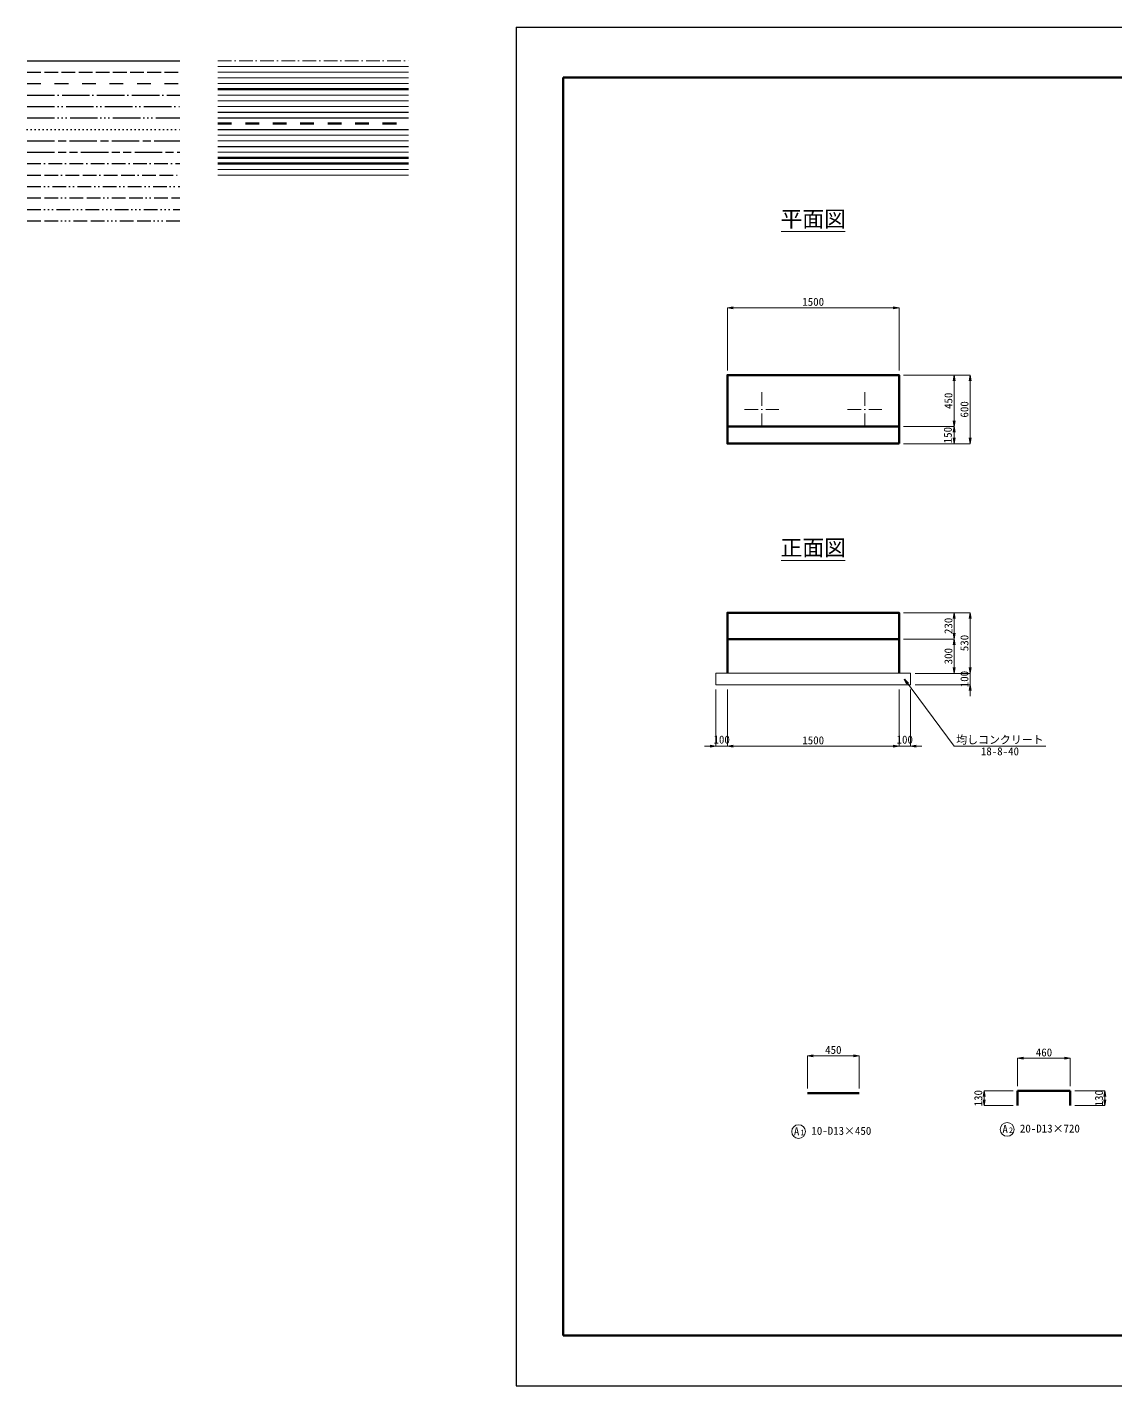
# Model space of a CAD drawing. Header units: millimetres. Extents: x 54053 to 75147, y -5060 to 6820.
# Drawn here: x 54053 to 63568, y -5060 to 6820 of the extents above; entities that cross this region are included whole.
import ezdxf
from ezdxf.enums import TextEntityAlignment as Align

# ---------------------------------------------------------------- set-up
doc = ezdxf.new("R2010")
doc.units = ezdxf.units.MM
doc.header["$LTSCALE"] = 20
doc.header["$PDSIZE"] = 300
for name, pattern in [('SXF_一点二短鎖線', [16.75, 6, -1.5, 6, -1.5, 0.25, -1.5]), ('SXF_一点短鎖線', [9.25, 6, -1.5, 0.25, -1.5]), ('SXF_一点鎖線', [18.5, 12, -1.5, 3.5, -1.5]), ('SXF_一点長鎖線', [15.25, 12, -1.5, 0.25, -1.5]), ('SXF_三点二短鎖線', [20.25, 6, -1.5, 6, -1.5, 0.25, -1.5, 0.25, -1.5, 0.25, -1.5]), ('SXF_三点短鎖線', [12.75, 6, -1.5, 0.25, -1.5, 0.25, -1.5, 0.25, -1.5]), ('SXF_三点長鎖線', [18.75, 12, -1.5, 0.25, -1.5, 0.25, -1.5, 0.25, -1.5]), ('SXF_二点二短鎖線', [18.5, 6, -1.5, 6, -1.5, 0.25, -1.5, 0.25, -1.5]), ('SXF_二点短鎖線', [11, 6, -1.5, 0.25, -1.5, 0.25, -1.5]), ('SXF_二点鎖線', [23.5, 12, -1.5, 3.5, -1.5, 3.5, -1.5]), ('SXF_二点長鎖線', [17, 12, -1.5, 0.25, -1.5, 0.25, -1.5]), ('SXF_点線', [1.75, 0.25, -1.5]), ('SXF_破線', [7.5, 6, -1.5]), ('SXF_跳び破線', [12, 6, -6])]:
    doc.linetypes.add(name, pattern=pattern)
doc.layers.get('Defpoints').update_dxf_attribs({"color": 151})
for name, color, linetype, lineweight in [('D-BMK', 2, 'SXF_一点短鎖線', 13), ('D-BMK-HTXT', 7, 'Continuous', 13), ('D-BMK-TXT', 7, 'Continuous', 13), ('D-DOC', 7, 'Continuous', 13), ('D-ORD', 7, 'Continuous', 13), ('D-STR', 1, 'Continuous', 50), ('D-STR-DIM', 7, 'Continuous', 13), ('D-STR-HTXT', 7, 'Continuous', 13), ('D-STR-STR1', 2, 'Continuous', 13), ('D-STR-STR2', 6, 'Continuous', 25), ('D-STR-STR3', 4, 'Continuous', 25), ('D-STR-STR4', 1, 'SXF_跳び破線', 50), ('D-STR-STR5', 6, 'Continuous', 25), ('D-STR-STR6', 7, 'Continuous', 13), ('D-STR-STR7', 3, 'Continuous', 13), ('D-STR-STRA', 1, 'Continuous', 25), ('D-STR-TXT', 7, 'Continuous', 13), ('D-TTL', 2, 'Continuous', 140), ('D-TTL-FRAM', 2, 'Continuous', 50), ('D-TTL-LINE', 7, 'Continuous', 13), ('D-TTL-TXT', 7, 'Continuous', 13)]:
    doc.layers.add(name, color=color, linetype=linetype, lineweight=lineweight)
doc.styles.add('MS ゴシック', font='MS Gothic.ttf')
doc.dimstyles.new('DIM-20', dxfattribs={"dimscale": 20, "dimtxt": 3.5, "dimasz": 2.5, "dimexe": 0, "dimexo": 2, "dimgap": 0.8, "dimtad": 1, "dimdec": 0, "dimzin": 0, "dimdsep": 46, "dimtxsty": 'MS ゴシック', "dimblk": 'OPEN', "dimcen": 0.1, "dimaunit": 1, "dimadec": 4, "dimazin": 0, "dimtfac": 1, "dimtdec": 0, "dimtmove": 2, "dimatfit": 3, "dimldrblk": 'OPEN', "dimfxl": 1, "dimtolj": 1, "dimtzin": 0, "dimlwd": -1, "dimlwe": -1, "dimarcsym": 2})
doc.dimstyles.new('DIM-20-F', dxfattribs={"dimscale": 20, "dimtxt": 3.5, "dimasz": 2.5, "dimexe": 0, "dimexo": 2, "dimgap": 0.8, "dimtad": 1, "dimdec": 0, "dimzin": 0, "dimdsep": 46, "dimtxsty": 'MS ゴシック', "dimblk": 'OPEN', "dimcen": 0.1, "dimclrd": 256, "dimclre": 256, "dimclrt": 256, "dimaunit": 1, "dimadec": 4, "dimazin": 0, "dimtfac": 1, "dimtdec": 0, "dimtmove": 2, "dimatfit": 3, "dimldrblk": 'OPEN', "dimfxl": 1, "dimtolj": 1, "dimtzin": 0, "dimlwd": -1, "dimlwe": -1, "dimarcsym": 2})

# ---------------------------------------------------------------- blocks, each defined once
blk = doc.blocks.new('_Open')
at = {"color": 0, "linetype": 'ByBlock', "lineweight": -2}
for p, q in [((-1, 0.17), (0, 0)), ((-1, -0.17), (0, 0)), ((0, 0), (-1, 0))]:
    blk.add_line(p, q, dxfattribs=at)
blk = doc.blocks.new('*D137')
at = {"layer": 'D-STR-DIM', "color": 0, "transparency": 16777216}
for p, q in [((60173, 3818), (60173, 4367)), ((60223, 4367), (61623, 4367)), ((61673, 3818), (61673, 4367))]:
    blk.add_line(p, q, dxfattribs=at)
at = {"layer": 'Defpoints', "color": 0, "transparency": 16777216}
for p in [(61673, 4367), (60173, 3778, 354000), (61673, 3778, 354000)]:
    blk.add_point(p, dxfattribs=at)
at = {"layer": 'D-STR-DIM', "color": 0, "transparency": 16777216, "xscale": 50, "yscale": 50, "zscale": 50, "rotation": 180}
blk.add_blockref('_Open', (60173, 4367), dxfattribs=at)
at = {"layer": 'D-STR-DIM', "color": 0, "transparency": 16777216, "xscale": 50, "yscale": 50, "zscale": 50}
blk.add_blockref('_Open', (61673, 4367), dxfattribs=at)
at = {"layer": 'D-STR-DIM', "color": 0, "transparency": 16777216, "insert": (60923, 4418), "char_height": 70, "attachment_point": 5, "style": 'MS ゴシック'}
blk.add_mtext('\\A1;1500', dxfattribs=at)
blk = doc.blocks.new('*D138')
at = {"layer": 'D-STR-DIM', "color": 0, "transparency": 16777216}
for p, q in [((61713, 3778), (62296, 3778)), ((62296, 3728), (62296, 3228)), ((61713, 3178), (62296, 3178))]:
    blk.add_line(p, q, dxfattribs=at)
at = {"layer": 'Defpoints', "color": 0, "transparency": 16777216}
for p in [(61673, 3778, 354000), (61673, 3178, 354000), (62296, 3178)]:
    blk.add_point(p, dxfattribs=at)
at = {"layer": 'D-STR-DIM', "color": 0, "transparency": 16777216, "xscale": 50, "yscale": 50, "zscale": 50}
for p, rotation in [((62296, 3778), 90), ((62296, 3178), 270)]:
    blk.add_blockref('_Open', p, dxfattribs=dict(at, rotation=rotation))
at = {"layer": 'D-STR-DIM', "color": 0, "transparency": 16777216, "insert": (62245, 3478), "char_height": 70, "attachment_point": 5, "rotation": 90, "style": 'MS ゴシック'}
blk.add_mtext('\\A1;600', dxfattribs=at)
blk = doc.blocks.new('*D139')
at = {"layer": 'D-STR-DIM', "color": 0, "transparency": 16777216}
for p, q in [((61713, 3778), (62156, 3778)), ((62156, 3728), (62156, 3378)), ((61713, 3328), (62156, 3328))]:
    blk.add_line(p, q, dxfattribs=at)
at = {"layer": 'Defpoints', "color": 0, "transparency": 16777216}
for p in [(61673, 3778, 354000), (61673, 3328, 354000), (62156, 3328)]:
    blk.add_point(p, dxfattribs=at)
at = {"layer": 'D-STR-DIM', "color": 0, "transparency": 16777216, "xscale": 50, "yscale": 50, "zscale": 50}
for p, rotation in [((62156, 3778), 90), ((62156, 3328), 270)]:
    blk.add_blockref('_Open', p, dxfattribs=dict(at, rotation=rotation))
at = {"layer": 'D-STR-DIM', "color": 0, "transparency": 16777216, "insert": (62105, 3553), "char_height": 70, "attachment_point": 5, "rotation": 90, "style": 'MS ゴシック'}
blk.add_mtext('\\A1;450', dxfattribs=at)
blk = doc.blocks.new('*D140')
at = {"layer": 'D-STR-DIM', "color": 0, "transparency": 16777216}
for p, q in [((61713, 3328), (62156, 3328)), ((62156, 3278), (62156, 3228)), ((61713, 3178), (62156, 3178))]:
    blk.add_line(p, q, dxfattribs=at)
at = {"layer": 'Defpoints', "color": 0, "transparency": 16777216}
for p in [(61673, 3328, 354000), (61673, 3178, 354000), (62156, 3178)]:
    blk.add_point(p, dxfattribs=at)
at = {"layer": 'D-STR-DIM', "color": 0, "transparency": 16777216, "xscale": 50, "yscale": 50, "zscale": 50}
for p, rotation in [((62156, 3328), 90), ((62156, 3178), 270)]:
    blk.add_blockref('_Open', p, dxfattribs=dict(at, rotation=rotation))
at = {"layer": 'D-STR-DIM', "color": 0, "transparency": 16777216, "insert": (62100, 3253), "char_height": 70, "attachment_point": 5, "rotation": 90, "style": 'MS ゴシック'}
blk.add_mtext('\\A1;150', dxfattribs=at)
blk = doc.blocks.new('*D141')
at = {"layer": 'D-STR-DIM', "color": 0, "transparency": 16777216}
for p, q in [((61713, 1700), (62296, 1700)), ((62296, 1650), (62296, 1220)), ((61813, 1170), (62296, 1170))]:
    blk.add_line(p, q, dxfattribs=at)
at = {"layer": 'Defpoints', "color": 0, "transparency": 16777216}
for p in [(61673, 1700, 354000), (61773, 1170, 354000), (62296, 1170)]:
    blk.add_point(p, dxfattribs=at)
at = {"layer": 'D-STR-DIM', "color": 0, "transparency": 16777216, "xscale": 50, "yscale": 50, "zscale": 50}
for p, rotation in [((62296, 1700), 90), ((62296, 1170), 270)]:
    blk.add_blockref('_Open', p, dxfattribs=dict(at, rotation=rotation))
at = {"layer": 'D-STR-DIM', "color": 0, "transparency": 16777216, "insert": (62245, 1435), "char_height": 70, "attachment_point": 5, "rotation": 90, "style": 'MS ゴシック'}
blk.add_mtext('\\A1;530', dxfattribs=at)
blk = doc.blocks.new('*D142')
at = {"layer": 'D-STR-DIM', "color": 0, "transparency": 16777216}
for p, q in [((61713, 1700), (62156, 1700)), ((62156, 1650), (62156, 1520)), ((61713, 1470), (62156, 1470))]:
    blk.add_line(p, q, dxfattribs=at)
at = {"layer": 'Defpoints', "color": 0, "transparency": 16777216}
for p in [(61673, 1700, 354000), (61673, 1470, 354000), (62156, 1470)]:
    blk.add_point(p, dxfattribs=at)
at = {"layer": 'D-STR-DIM', "color": 0, "transparency": 16777216, "xscale": 50, "yscale": 50, "zscale": 50}
for p, rotation in [((62156, 1700), 90), ((62156, 1470), 270)]:
    blk.add_blockref('_Open', p, dxfattribs=dict(at, rotation=rotation))
at = {"layer": 'D-STR-DIM', "color": 0, "transparency": 16777216, "insert": (62105, 1585), "char_height": 70, "attachment_point": 5, "rotation": 90, "style": 'MS ゴシック'}
blk.add_mtext('\\A1;230', dxfattribs=at)
blk = doc.blocks.new('*D143')
at = {"layer": 'D-STR-DIM', "color": 0, "transparency": 16777216}
for p, q in [((61713, 1470), (62156, 1470)), ((62156, 1420), (62156, 1220)), ((61813, 1170), (62156, 1170))]:
    blk.add_line(p, q, dxfattribs=at)
at = {"layer": 'Defpoints', "color": 0, "transparency": 16777216}
for p in [(61673, 1470, 354000), (61773, 1170, 354000), (62156, 1170)]:
    blk.add_point(p, dxfattribs=at)
at = {"layer": 'D-STR-DIM', "color": 0, "transparency": 16777216, "xscale": 50, "yscale": 50, "zscale": 50}
for p, rotation in [((62156, 1470), 90), ((62156, 1170), 270)]:
    blk.add_blockref('_Open', p, dxfattribs=dict(at, rotation=rotation))
at = {"layer": 'D-STR-DIM', "color": 0, "transparency": 16777216, "insert": (62105, 1320), "char_height": 70, "attachment_point": 5, "rotation": 90, "style": 'MS ゴシック'}
blk.add_mtext('\\A1;300', dxfattribs=at)
blk = doc.blocks.new('*D144')
at = {"layer": 'D-STR-DIM', "color": 0, "transparency": 16777216}
for p, q in [((62296, 1220), (62296, 1270)), ((61813, 1170), (62296, 1170)), ((61813, 1070), (62296, 1070)), ((62296, 1170), (62296, 1070)), ((62296, 1020), (62296, 970))]:
    blk.add_line(p, q, dxfattribs=at)
at = {"layer": 'Defpoints', "color": 0, "transparency": 16777216}
for p in [(61773, 1170, 354000), (61773, 1070, 354000), (62296, 1070)]:
    blk.add_point(p, dxfattribs=at)
at = {"layer": 'D-STR-DIM', "color": 0, "transparency": 16777216, "xscale": 50, "yscale": 50, "zscale": 50}
for p, rotation in [((62296, 1170), 270), ((62296, 1070), 90)]:
    blk.add_blockref('_Open', p, dxfattribs=dict(at, rotation=rotation))
at = {"layer": 'D-STR-DIM', "color": 0, "transparency": 16777216, "insert": (62245, 1120), "char_height": 70, "attachment_point": 5, "rotation": 90, "style": 'MS ゴシック'}
blk.add_mtext('\\A1;100', dxfattribs=at)
blk = doc.blocks.new('*D145')
at = {"layer": 'D-STR-DIM', "color": 0, "transparency": 16777216}
for p, q in [((60073, 1030), (60073, 533)), ((60173, 1030), (60173, 533)), ((60023, 533), (59973, 533)), ((60073, 533), (60173, 533)), ((60223, 533), (60273, 533))]:
    blk.add_line(p, q, dxfattribs=at)
at = {"layer": 'Defpoints', "color": 0, "transparency": 16777216}
for p in [(60073, 1070, 354000), (60173, 1070, 354000), (60173, 533)]:
    blk.add_point(p, dxfattribs=at)
at = {"layer": 'D-STR-DIM', "color": 0, "transparency": 16777216, "xscale": 50, "yscale": 50, "zscale": 50}
blk.add_blockref('_Open', (60073, 533), dxfattribs=at)
at = {"layer": 'D-STR-DIM', "color": 0, "transparency": 16777216, "xscale": 50, "yscale": 50, "zscale": 50, "rotation": 180}
blk.add_blockref('_Open', (60173, 533), dxfattribs=at)
at = {"layer": 'D-STR-DIM', "color": 0, "transparency": 16777216, "insert": (60123, 590), "char_height": 70, "attachment_point": 5, "style": 'MS ゴシック'}
blk.add_mtext('\\A1;100', dxfattribs=at)
blk = doc.blocks.new('*D146')
at = {"layer": 'D-STR-DIM', "color": 0, "transparency": 16777216}
for p, q in [((60173, 1030), (60173, 533)), ((61673, 1030), (61673, 533)), ((60223, 533), (61623, 533))]:
    blk.add_line(p, q, dxfattribs=at)
at = {"layer": 'Defpoints', "color": 0, "transparency": 16777216}
for p in [(60173, 1070, 354000), (61673, 1070, 354000), (61673, 533)]:
    blk.add_point(p, dxfattribs=at)
at = {"layer": 'D-STR-DIM', "color": 0, "transparency": 16777216, "xscale": 50, "yscale": 50, "zscale": 50, "rotation": 180}
blk.add_blockref('_Open', (60173, 533), dxfattribs=at)
at = {"layer": 'D-STR-DIM', "color": 0, "transparency": 16777216, "xscale": 50, "yscale": 50, "zscale": 50}
blk.add_blockref('_Open', (61673, 533), dxfattribs=at)
at = {"layer": 'D-STR-DIM', "color": 0, "transparency": 16777216, "insert": (60923, 584), "char_height": 70, "attachment_point": 5, "style": 'MS ゴシック'}
blk.add_mtext('\\A1;1500', dxfattribs=at)
blk = doc.blocks.new('*D147')
at = {"layer": 'D-STR-DIM', "color": 0, "transparency": 16777216}
for p, q in [((61673, 1030), (61673, 533)), ((61773, 1030), (61773, 533)), ((61623, 533), (61573, 533)), ((61773, 533), (61673, 533)), ((61823, 533), (61873, 533))]:
    blk.add_line(p, q, dxfattribs=at)
at = {"layer": 'Defpoints', "color": 0, "transparency": 16777216}
for p in [(61673, 1070, 354000), (61773, 1070, 354000), (61673, 533)]:
    blk.add_point(p, dxfattribs=at)
at = {"layer": 'D-STR-DIM', "color": 0, "transparency": 16777216, "xscale": 50, "yscale": 50, "zscale": 50}
blk.add_blockref('_Open', (61673, 533), dxfattribs=at)
at = {"layer": 'D-STR-DIM', "color": 0, "transparency": 16777216, "xscale": 50, "yscale": 50, "zscale": 50, "rotation": 180}
blk.add_blockref('_Open', (61773, 533), dxfattribs=at)
at = {"layer": 'D-STR-DIM', "color": 0, "transparency": 16777216, "insert": (61723, 590), "char_height": 70, "attachment_point": 5, "style": 'MS ゴシック'}
blk.add_mtext('\\A1;100', dxfattribs=at)
blk = doc.blocks.new('*D165')
at = {"layer": 'D-STR-DIM', "transparency": 16777216}
for p, q in [((60874, -2460), (60874, -2174)), ((61274, -2174), (60924, -2174)), ((61324, -2460), (61324, -2174))]:
    blk.add_line(p, q, dxfattribs=at)
at = {"layer": 'Defpoints', "color": 0, "transparency": 16777216}
for p in [(60874, -2174), (60874, -2500), (61324, -2500)]:
    blk.add_point(p, dxfattribs=at)
at = {"layer": 'D-STR-DIM', "transparency": 16777216, "xscale": 50, "yscale": 50, "zscale": 50, "rotation": 180}
blk.add_blockref('_Open', (60874, -2174), dxfattribs=at)
at = {"layer": 'D-STR-DIM', "transparency": 16777216, "xscale": 50, "yscale": 50, "zscale": 50}
blk.add_blockref('_Open', (61324, -2174), dxfattribs=at)
at = {"layer": 'D-STR-DIM', "transparency": 16777216, "insert": (61099, -2123), "char_height": 70, "attachment_point": 5, "style": 'MS ゴシック'}
blk.add_mtext('\\A1;450', dxfattribs=at)
blk = doc.blocks.new('*D166')
at = {"layer": 'D-STR-DIM', "transparency": 16777216}
for p, q in [((62710, -2440), (62710, -2196)), ((63120, -2196), (62760, -2196)), ((63170, -2440), (63170, -2196))]:
    blk.add_line(p, q, dxfattribs=at)
at = {"layer": 'Defpoints', "color": 0, "transparency": 16777216}
for p in [(62710, -2196), (62710, -2480), (63170, -2480)]:
    blk.add_point(p, dxfattribs=at)
at = {"layer": 'D-STR-DIM', "transparency": 16777216, "xscale": 50, "yscale": 50, "zscale": 50, "rotation": 180}
blk.add_blockref('_Open', (62710, -2196), dxfattribs=at)
at = {"layer": 'D-STR-DIM', "transparency": 16777216, "xscale": 50, "yscale": 50, "zscale": 50}
blk.add_blockref('_Open', (63170, -2196), dxfattribs=at)
at = {"layer": 'D-STR-DIM', "transparency": 16777216, "insert": (62940, -2145), "char_height": 70, "attachment_point": 5, "style": 'MS ゴシック'}
blk.add_mtext('\\A1;460', dxfattribs=at)
blk = doc.blocks.new('*D167')
at = {"layer": 'D-STR-DIM', "transparency": 16777216}
for p, q in [((63210, -2480), (63472, -2480)), ((63472, -2610), (63472, -2480)), ((63210, -2610), (63472, -2610)), ((63472, -2560), (63472, -2510)), ((63472, -2530), (63472, -2580))]:
    blk.add_line(p, q, dxfattribs=at)
at = {"layer": 'Defpoints', "color": 0, "transparency": 16777216}
for p in [(63170, -2480), (63472, -2480), (63170, -2610)]:
    blk.add_point(p, dxfattribs=at)
at = {"layer": 'D-STR-DIM', "transparency": 16777216, "xscale": 50, "yscale": 50, "zscale": 50}
for p, rotation in [((63472, -2480), 90), ((63472, -2610), 270)]:
    blk.add_blockref('_Open', p, dxfattribs=dict(at, rotation=rotation))
at = {"layer": 'D-STR-DIM', "transparency": 16777216, "insert": (63421, -2545), "char_height": 70, "attachment_point": 5, "rotation": 90, "style": 'MS ゴシック'}
blk.add_mtext('\\A1;130', dxfattribs=at)
blk = doc.blocks.new('*D168')
at = {"layer": 'D-STR-DIM', "transparency": 16777216}
for p, q in [((62670, -2480), (62417, -2480)), ((62417, -2610), (62417, -2480)), ((62417, -2560), (62417, -2510)), ((62417, -2530), (62417, -2580)), ((62670, -2610), (62417, -2610))]:
    blk.add_line(p, q, dxfattribs=at)
at = {"layer": 'Defpoints', "color": 0, "transparency": 16777216}
for p in [(62417, -2480), (62710, -2480), (62710, -2610)]:
    blk.add_point(p, dxfattribs=at)
at = {"layer": 'D-STR-DIM', "transparency": 16777216, "xscale": 50, "yscale": 50, "zscale": 50}
for p, rotation in [((62417, -2480), 90), ((62417, -2610), 270)]:
    blk.add_blockref('_Open', p, dxfattribs=dict(at, rotation=rotation))
at = {"layer": 'D-STR-DIM', "transparency": 16777216, "insert": (62366, -2545), "char_height": 70, "attachment_point": 5, "rotation": 90, "style": 'MS ゴシック'}
blk.add_mtext('\\A1;130', dxfattribs=at)

msp = doc.modelspace()

# ---------------------------------------------------------------- linework, layer by layer
at = {"layer": 'D-BMK'}
for p, q in [((55719.9, 6526.7), (57386.5, 6526.7)), ((60473.3, 3628.3, 354000), (60473.3, 3328.3, 354000)), ((61373.3, 3628.3, 354000), (61373.3, 3328.3, 354000)), ((60323.3, 3478.3, 354000), (60623.3, 3478.3, 354000)), ((61223.3, 3478.3, 354000), (61523.3, 3478.3, 354000))]:
    msp.add_line(p, q, dxfattribs=at)
at = {"layer": 'D-BMK-HTXT'}
msp.add_line((55719.9, 6476.7), (57386.5, 6476.7), dxfattribs=at)
at = {"layer": 'D-BMK-TXT'}
msp.add_line((55719.9, 6426.7), (57386.5, 6426.7), dxfattribs=at)
at = {"layer": 'D-DOC'}
msp.add_line((55719.9, 6376.7), (57386.5, 6376.7), dxfattribs=at)
at = {"layer": 'D-ORD'}
msp.add_line((55719.9, 6326.7), (57386.5, 6326.7), dxfattribs=at)
at = {"layer": 'D-STR'}
for p, q in [((55719.9, 6276.7), (57386.5, 6276.7)), ((60173.3, 3328.3, 354000), (61673.3, 3328.3, 354000)), ((60173.3, 1470.2, 354000), (61673.3, 1470.2, 354000)), ((62709.5, -2609.7), (62709.5, -2479.7)), ((62709.5, -2479.7), (63169.5, -2479.7)), ((63169.5, -2479.7), (63169.5, -2609.7)), ((60873.9, -2499.7), (61323.9, -2499.7))]:
    msp.add_line(p, q, dxfattribs=at)
at = {"layer": 'D-STR', "elevation": 354000}
msp.add_lwpolyline([(61673.3, 3178.3), (60173.3, 3178.3), (60173.3, 3778.3), (61673.3, 3778.3)], close=True, dxfattribs=at)
msp.add_lwpolyline([(60173.3, 1170.2), (60173.3, 1700.2), (61673.3, 1700.2), (61673.3, 1170.2)], dxfattribs=at)
at = {"layer": 'D-STR-DIM'}
msp.add_line((55719.9, 6226.7), (57386.5, 6226.7), dxfattribs=at)
for centre in [(60795.2, -2837.4), (62618.1, -2817.4)]:
    msp.add_circle(centre, 60, dxfattribs=at)
at = {"layer": 'D-STR-HTXT'}
msp.add_line((55719.9, 6176.7), (57386.5, 6176.7), dxfattribs=at)
at = {"layer": 'D-STR-STR1'}
msp.add_line((55719.9, 6126.7), (57386.5, 6126.7), dxfattribs=at)
at = {"layer": 'D-STR-STR2'}
msp.add_line((55719.9, 6076.7), (57386.5, 6076.7), dxfattribs=at)
at = {"layer": 'D-STR-STR3'}
msp.add_line((55719.9, 6026.7), (57386.5, 6026.7), dxfattribs=at)
at = {"layer": 'D-STR-STR4'}
msp.add_line((55719.9, 5976.7), (57386.5, 5976.7), dxfattribs=at)
at = {"layer": 'D-STR-STR5'}
msp.add_line((55719.9, 5926.7), (57386.5, 5926.7), dxfattribs=at)
at = {"layer": 'D-STR-STR6'}
msp.add_line((55719.9, 5876.7), (57386.5, 5876.7), dxfattribs=at)
at = {"layer": 'D-STR-STR7'}
msp.add_line((55719.9, 5826.7), (57386.5, 5826.7), dxfattribs=at)
at = {"layer": 'D-STR-STR7', "elevation": 354000}
msp.add_lwpolyline([(60073.3, 1170.2), (61773.3, 1170.2), (61773.3, 1070.2), (60073.3, 1070.2)], close=True, dxfattribs=at)
at = {"layer": 'D-STR-STRA'}
msp.add_line((55719.9, 5776.7), (57386.5, 5776.7), dxfattribs=at)
at = {"layer": 'D-STR-TXT'}
msp.add_line((55719.9, 5726.7), (57386.5, 5726.7), dxfattribs=at)
at = {"layer": 'D-TTL'}
for p, q in [((58736.5, 6380), (74736.5, 6380)), ((58736.5, 6380), (58736.5, -4620)), ((55719.9, 5676.7), (57386.5, 5676.7)), ((58736.5, -4620), (74736.5, -4620))]:
    msp.add_line(p, q, dxfattribs=at)
at = {"layer": 'D-TTL-FRAM'}
msp.add_line((55719.9, 5626.7), (57386.5, 5626.7), dxfattribs=at)
at = {"layer": 'D-TTL-LINE'}
for p, q in [((55719.9, 5576.7), (57386.5, 5576.7)), ((60643.3, 5032), (61203.3, 5032)), ((60643.3, 2156.3), (61203.3, 2156.3))]:
    msp.add_line(p, q, dxfattribs=at)
at = {"layer": 'D-TTL-TXT'}
msp.add_line((55719.9, 5526.7), (57386.5, 5526.7), dxfattribs=at)
at = {"layer": 'Defpoints', "color": 1}
for p, q in [((58326.5, 6820), (58326.5, -5060)), ((58326.5, 6820), (75146.5, 6820)), ((58326.5, -5060), (75146.5, -5060))]:
    msp.add_line(p, q, dxfattribs=at)
at = {"layer": 'Defpoints', "color": 1, "linetype": 'Continuous'}
msp.add_line((54053.2, 6526.7), (55386.5, 6526.7), dxfattribs=at)
at = {"layer": 'Defpoints', "color": 2, "linetype": 'SXF_破線'}
msp.add_line((54053.2, 6426.7), (55386.5, 6426.7), dxfattribs=at)
at = {"layer": 'Defpoints', "color": 3, "linetype": 'SXF_跳び破線'}
msp.add_line((54053.2, 6326.7), (55386.5, 6326.7), dxfattribs=at)
at = {"layer": 'Defpoints', "color": 4, "linetype": 'SXF_一点長鎖線'}
msp.add_line((54053.2, 6226.7), (55386.5, 6226.7), dxfattribs=at)
at = {"layer": 'Defpoints', "color": 5, "linetype": 'SXF_二点長鎖線'}
msp.add_line((54053.2, 6126.7), (55386.5, 6126.7), dxfattribs=at)
at = {"layer": 'Defpoints', "color": 6, "linetype": 'SXF_三点長鎖線'}
msp.add_line((54053.2, 6026.7), (55386.5, 6026.7), dxfattribs=at)
at = {"layer": 'Defpoints', "color": 7, "linetype": 'SXF_点線'}
msp.add_line((54053.2, 5926.7), (55386.5, 5926.7), dxfattribs=at)
at = {"layer": 'Defpoints', "color": 222, "linetype": 'SXF_一点鎖線', "true_color": 0xc00080}
msp.add_line((54053.2, 5826.7), (55386.5, 5826.7), dxfattribs=at)
at = {"layer": 'Defpoints', "color": 23, "linetype": 'SXF_二点鎖線', "true_color": 0xc08040}
msp.add_line((54053.2, 5726.7), (55386.5, 5726.7), dxfattribs=at)
at = {"layer": 'Defpoints', "color": 30, "linetype": 'SXF_一点短鎖線'}
msp.add_line((54053.2, 5626.7), (55386.5, 5626.7), dxfattribs=at)
at = {"layer": 'Defpoints', "color": 83, "linetype": 'SXF_一点二短鎖線', "true_color": 0x80c080}
msp.add_line((54053.2, 5526.7), (55386.5, 5526.7), dxfattribs=at)
at = {"layer": 'Defpoints', "color": 150, "linetype": 'SXF_二点短鎖線'}
msp.add_line((54053.2, 5426.7), (55386.5, 5426.7), dxfattribs=at)
at = {"layer": 'Defpoints', "color": 171, "linetype": 'SXF_二点二短鎖線', "true_color": 0x8040ff}
msp.add_line((54053.2, 5326.7), (55386.5, 5326.7), dxfattribs=at)
at = {"layer": 'Defpoints', "color": 9, "linetype": 'SXF_三点短鎖線'}
msp.add_line((54053.2, 5226.7), (55386.5, 5226.7), dxfattribs=at)
at = {"layer": 'Defpoints', "color": 8, "linetype": 'SXF_三点二短鎖線'}
msp.add_line((54053.2, 5126.7), (55386.5, 5126.7), dxfattribs=at)

# ---------------------------------------------------------------- texts
at = {"layer": 'D-STR-TXT', "style": 'MS ゴシック'}
msp.add_text('均しコンクリート', height=70, dxfattribs=at).set_placement((62555.1, 533.2, 354000), align=Align.BOTTOM_CENTER)
msp.add_text('18-8-40', height=70, dxfattribs=at).set_placement((62555.1, 523.2, 354000), align=Align.TOP_CENTER)
for s, height, p in [('A', 70, (60753.9, -2870.5)), ('1', 50, (60811, -2869.7)), ('10-D13×450', 70, (60907, -2865.3)), ('A', 70, (62576.7, -2850.5)), ('2', 50, (62633.9, -2849.7)), ('20-D13×720', 70, (62729.8, -2845.3))]:
    msp.add_text(s, height=height, dxfattribs=at).set_placement(p)
at = {"layer": 'D-TTL-TXT', "style": 'MS ゴシック'}
for s, p in [('平面図', (60923.3, 5032)), ('正面図', (60923.3, 2156.3))]:
    msp.add_text(s, height=140, dxfattribs=at).set_placement(p, align=Align.BOTTOM_CENTER)

# ---------------------------------------------------------------- dimensions: what is measured, and where the dimension line sits
at = {"layer": 'D-STR-DIM'}
for base, p1, p2, dimstyle, picture, middle in [((61673.3, 4366.9), (60173.3, 3778.3, 354000), (61673.3, 3778.3, 354000), 'DIM-20', '*D137', (60923.3, 4417.9)), ((61673.3, 533.2), (60173.3, 1070.2, 354000), (61673.3, 1070.2, 354000), 'DIM-20', '*D146', (60923.3, 584.2)), ((60873.9, -2174.4), (61323.9, -2499.7), (60873.9, -2499.7), 'DIM-20-F', '*D165', (61098.9, -2123.4)), ((62709.5, -2196.5), (63169.5, -2479.7), (62709.5, -2479.7), 'DIM-20-F', '*D166', (62939.5, -2145.5))]:
    dim = msp.add_linear_dim(base=base, p1=p1, p2=p2, dimstyle=dimstyle, dxfattribs=at)
    dim.commit()
    dim.dimension.update_dxf_attribs({"geometry": picture, "text_midpoint": middle})
for base, p1, p2, picture, middle in [((62296, 3178.3), (61673.3, 3778.3, 354000), (61673.3, 3178.3, 354000), '*D138', (62245, 3478.3)), ((62156, 3328.3), (61673.3, 3778.3, 354000), (61673.3, 3328.3, 354000), '*D139', (62105, 3553.3)), ((62296, 1170.2), (61673.3, 1700.2, 354000), (61773.3, 1170.2, 354000), '*D141', (62245, 1435.2)), ((62156, 1470.2), (61673.3, 1700.2, 354000), (61673.3, 1470.2, 354000), '*D142', (62105, 1585.2)), ((62156, 1170.2), (61673.3, 1470.2, 354000), (61773.3, 1170.2, 354000), '*D143', (62105, 1320.2))]:
    dim = msp.add_linear_dim(base=base, p1=p1, p2=p2, angle=90, dimstyle='DIM-20', dxfattribs=at)
    dim.commit()
    dim.dimension.update_dxf_attribs({"geometry": picture, "text_midpoint": middle})
for base, p1, p2, angle, picture, middle in [((62156, 3178.3), (61673.3, 3328.3, 354000), (61673.3, 3178.3, 354000), 90, '*D140', (62100.4, 3253.3)), ((62296, 1070.2), (61773.3, 1170.2, 354000), (61773.3, 1070.2, 354000), 90, '*D144', (62245, 1120.2)), ((61673.3, 533.2), (61773.3, 1070.2, 354000), (61673.3, 1070.2, 354000), 180, '*D147', (61723.3, 589.5))]:
    dim = msp.add_linear_dim(base=base, p1=p1, p2=p2, angle=angle, dimstyle='DIM-20', dxfattribs=at)
    dim.commit()
    dim.dimension.update_dxf_attribs({"geometry": picture, "text_midpoint": middle, "dimtype": 160})
dim = msp.add_linear_dim(base=(60173.3, 533.2), p1=(60073.3, 1070.2, 354000), p2=(60173.3, 1070.2, 354000), dimstyle='DIM-20', dxfattribs=at)
dim.commit()
dim.dimension.update_dxf_attribs({"geometry": '*D145', "text_midpoint": (60123.3, 589.5), "dimtype": 160})
for base, p1, p2, picture, middle in [((62416.6, -2479.7), (62709.5, -2609.7), (62709.5, -2479.7), '*D168', (62365.6, -2544.7)), ((63471.9, -2479.7), (63169.5, -2609.7), (63169.5, -2479.7), '*D167', (63420.9, -2544.7))]:
    dim = msp.add_linear_dim(base=base, p1=p1, p2=p2, angle=90, dimstyle='DIM-20-F', override={"dimtix": 1}, dxfattribs=at)
    dim.commit()
    dim.dimension.update_dxf_attribs({"geometry": picture, "text_midpoint": middle})

# ---------------------------------------------------------------- leaders
at = {"layer": 'D-STR-HTXT'}
msp.add_leader([(61719.6, 1119.6, 354000), (62155.1, 533.2, 354000), (62955.1, 533.2, 354000)], dimstyle='DIM-20', override={"dimgap": 0.8, "dimtad": 0}, dxfattribs=at)

doc.saveas('drawing.dxf')
